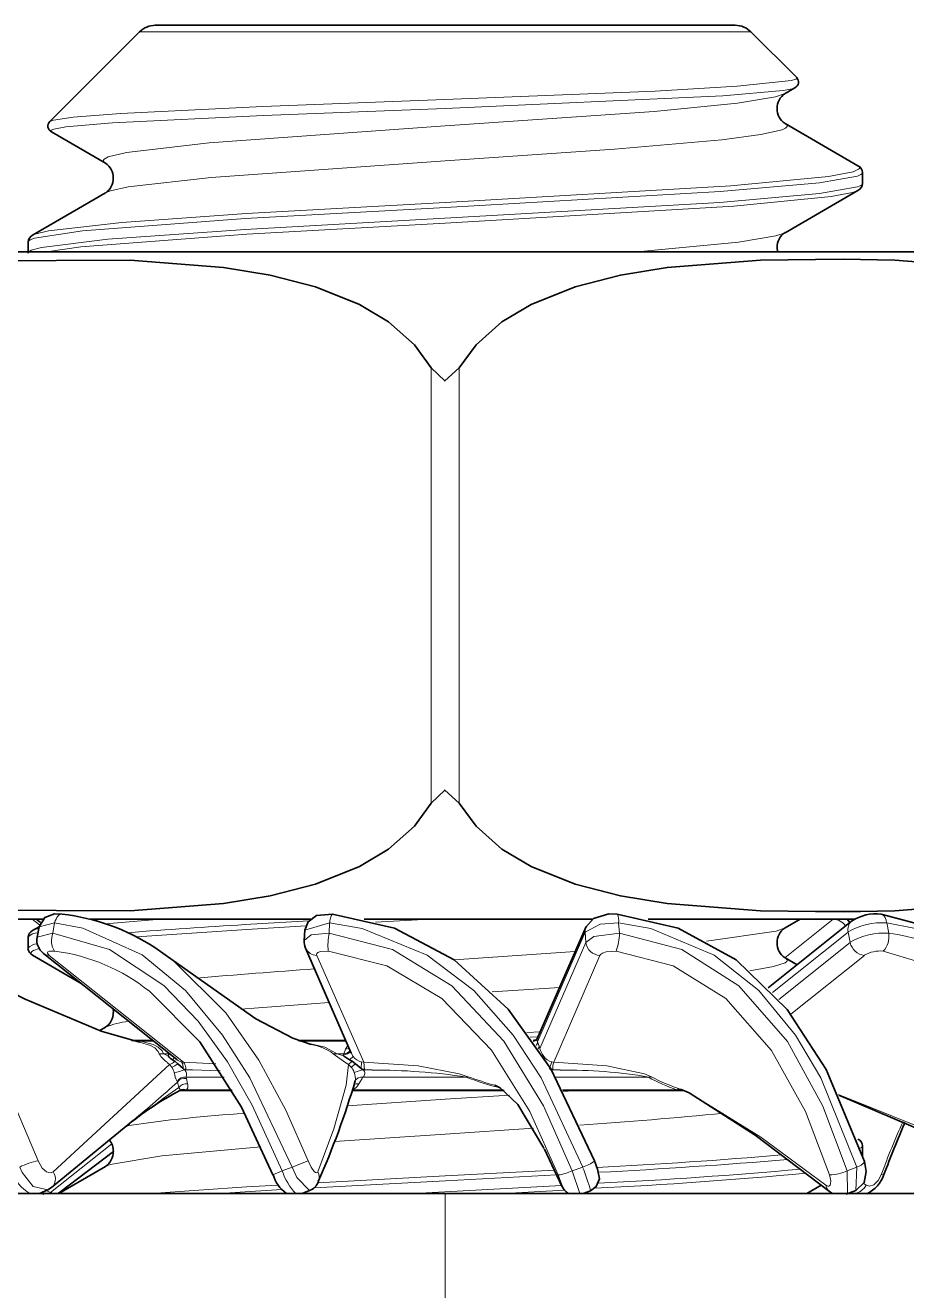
# Model space of a CAD drawing. Extents: x 218 to 1434, y 54 to 743.
# Drawn here: x 735.175 to 738.344, y 221.41 to 225.96 of the extents above; entities that cross this region are included whole.
import ezdxf

# ---------------------------------------------------------------- set-up
doc = ezdxf.new("R2010")
doc.units = 0

msp = doc.modelspace()

# ---------------------------------------------------------------- linework, layer by layer
at = {"color": 7, "lineweight": 35, "ltscale": 0.013568}
msp.add_line((735.642, 225.9595), (736.1848, 225.9595), dxfattribs=at)
at = {"color": 7, "lineweight": 35, "ltscale": 0.03856}
msp.add_line((736.1848, 225.9595), (737.7272, 225.9595), dxfattribs=at)
at = {"color": 7, "lineweight": 35, "ltscale": 0.011418}
msp.add_line((735.5854, 225.9361), (735.2625, 225.6131), dxfattribs=at)
at = {"color": 7, "lineweight": 13, "ltscale": 0.014305}
msp.add_line((735.5854, 225.9361), (736.1577, 225.9361), dxfattribs=at)
at = {"color": 7, "lineweight": 13, "ltscale": 0.040654}
msp.add_line((736.1577, 225.9361), (737.7838, 225.9361), dxfattribs=at)
at = {"color": 7, "lineweight": 35, "ltscale": 0.005814}
msp.add_line((737.7838, 225.9361), (737.9482, 225.7716), dxfattribs=at)
at = {"color": 7, "lineweight": 35, "ltscale": 0.001035}
msp.add_line((737.9421, 225.7347), (737.9064, 225.7139), dxfattribs=at)
at = {"color": 7, "lineweight": 13, "ltscale": 0.016385}
msp.add_line((736.6836, 225.6924), (736.0287, 225.6672), dxfattribs=at)
at = {"color": 7, "lineweight": 13, "ltscale": 0.016338}
msp.add_line((736.6846, 225.6609), (736.0316, 225.6357), dxfattribs=at)
at = {"color": 7, "lineweight": 35, "ltscale": 0.007572}
for p, q in [((738.1683, 225.4546), (737.9063, 225.6066)), ((738.1683, 225.3659), (737.9063, 225.2139)), ((735.2009, 225.2046), (735.4629, 225.3566))]:
    msp.add_line(p, q, dxfattribs=at)
at = {"color": 7, "lineweight": 35, "ltscale": 0.005623}
msp.add_line((735.2684, 225.5768), (735.4629, 225.4639), dxfattribs=at)
at = {"color": 7, "lineweight": 35, "ltscale": 0.00098381}
for p, q in [((738.1846, 225.4299), (738.1846, 225.3906)), ((735.1846, 225.1799), (735.1846, 225.1406)), ((735.1846, 222.6799), (735.1846, 222.6406)), ((738.1846, 221.9299), (738.1846, 221.8906))]:
    msp.add_line(p, q, dxfattribs=at)
at = {"color": 7, "lineweight": 13, "ltscale": 0.017906}
msp.add_line((735.9695, 225.2825), (736.6846, 225.3223), dxfattribs=at)
at = {"color": 7, "lineweight": 13, "ltscale": 0.01803}
msp.add_line((735.9655, 225.2652), (736.6855, 225.305), dxfattribs=at)
at = {"color": 7, "lineweight": 13, "ltscale": 0.017982}
msp.add_line((736.6837, 225.2655), (735.9655, 225.2258), dxfattribs=at)
at = {"color": 7, "lineweight": 13, "ltscale": 0.017867}
msp.add_line((736.6846, 225.2482), (735.9711, 225.2085), dxfattribs=at)
at = {"color": 7, "lineweight": 35, "ltscale": 0.097885}
msp.add_line((734.1092, 225.1452), (738.0246, 225.1452), dxfattribs=at)
at = {"color": 7, "lineweight": 35, "ltscale": 0.000378344}
msp.add_line((737.8796, 225.1452), (737.8779, 225.1603), dxfattribs=at)
at = {"color": 7, "lineweight": 35, "ltscale": 0.030885}
msp.add_line((738.0246, 225.1452), (739.26, 225.1452), dxfattribs=at)
at = {"color": 7, "lineweight": 13, "ltscale": 0.039132}
for p, q in [((736.6346, 224.7279), (736.6346, 223.1626)), ((736.7346, 224.7279), (736.7346, 223.1626))]:
    msp.add_line(p, q, dxfattribs=at)
at = {"color": 7, "lineweight": 13, "ltscale": 0.006114}
msp.add_line((738.0107, 222.7745), (738.2553, 222.7745), dxfattribs=at)
at = {"color": 7, "lineweight": 35, "ltscale": 0.016496}
msp.add_line((734.5786, 222.7452), (735.2385, 222.7452), dxfattribs=at)
at = {"color": 7, "lineweight": 13, "ltscale": 0.000830007}
msp.add_line((735.226, 222.7245), (735.2, 222.7452), dxfattribs=at)
at = {"color": 7, "lineweight": 35, "ltscale": 0.000235386}
msp.add_line((735.2235, 222.7381), (735.2158, 222.7435), dxfattribs=at)
at = {"color": 7, "lineweight": 35, "ltscale": 0.000199221}
msp.add_line((735.2297, 222.7331), (735.2235, 222.7381), dxfattribs=at)
at = {"color": 7, "lineweight": 13, "ltscale": 0.001444}
msp.add_line((735.2242, 222.7179), (735.2802, 222.7324), dxfattribs=at)
at = {"color": 7, "lineweight": 13, "ltscale": 0.000951974}
msp.add_line((735.2802, 222.7324), (735.2733, 222.695), dxfattribs=at)
at = {"color": 7, "lineweight": 35, "ltscale": 0.019809}
msp.add_line((735.4077, 222.7452), (736.2001, 222.7452), dxfattribs=at)
at = {"color": 7, "lineweight": 13, "ltscale": 0.000898385}
msp.add_line((735.4212, 222.7418), (735.457, 222.7452), dxfattribs=at)
at = {"color": 7, "lineweight": 13, "ltscale": 0.004998}
msp.add_line((735.4626, 222.7292), (735.6619, 222.7452), dxfattribs=at)
at = {"color": 7, "lineweight": 13, "ltscale": 0.005727}
msp.add_line((736.1942, 222.7391), (735.9655, 222.7258), dxfattribs=at)
at = {"color": 7, "lineweight": 13, "ltscale": 0.002318}
msp.add_line((736.1802, 222.706), (736.269, 222.7324), dxfattribs=at)
at = {"color": 7, "lineweight": 13, "ltscale": 0.000937861}
msp.add_line((736.269, 222.7324), (736.267, 222.695), dxfattribs=at)
at = {"color": 7, "lineweight": 35, "ltscale": 0.020505}
msp.add_line((736.3928, 222.7452), (737.213, 222.7452), dxfattribs=at)
at = {"color": 7, "lineweight": 13, "ltscale": 0.004849}
msp.add_line((736.6278, 222.7452), (736.4341, 222.7348), dxfattribs=at)
at = {"color": 7, "lineweight": 13, "ltscale": 0.000939611}
msp.add_line((737.308, 222.7324), (737.3111, 222.695), dxfattribs=at)
at = {"color": 7, "lineweight": 35, "ltscale": 0.015251}
msp.add_line((737.4146, 222.7452), (738.0246, 222.7452), dxfattribs=at)
at = {"color": 7, "lineweight": 35, "ltscale": 0.009609}
msp.add_line((737.8455, 222.4982), (738.1458, 222.7381), dxfattribs=at)
at = {"color": 7, "lineweight": 13, "ltscale": 0.005533}
msp.add_line((737.9062, 222.6069), (738.079, 222.7452), dxfattribs=at)
at = {"color": 7, "lineweight": 35, "ltscale": 0.001562}
msp.add_line((737.9603, 222.7452), (737.9063, 222.7139), dxfattribs=at)
at = {"color": 7, "lineweight": 13, "ltscale": 0.000348713}
msp.add_line((737.9546, 222.7419), (737.9681, 222.7452), dxfattribs=at)
at = {"color": 7, "lineweight": 35, "ltscale": 0.003294}
msp.add_line((738.0246, 222.7452), (738.1564, 222.7452), dxfattribs=at)
at = {"color": 7, "lineweight": 35, "ltscale": 0.000398593}
msp.add_line((738.1395, 222.733), (738.1301, 222.7459), dxfattribs=at)
at = {"color": 7, "lineweight": 13, "ltscale": 0.000956348}
msp.add_line((738.2719, 222.7324), (738.2796, 222.695), dxfattribs=at)
at = {"color": 7, "lineweight": 35, "ltscale": 0.000675489}
msp.add_line((735.2009, 222.7046), (735.2243, 222.7182), dxfattribs=at)
at = {"color": 7, "lineweight": 13, "ltscale": 0.000597212}
msp.add_line((735.2009, 222.7046), (735.2233, 222.7129), dxfattribs=at)
at = {"color": 7, "lineweight": 35, "ltscale": 0.000950123}
msp.add_line((735.2242, 222.7179), (735.2169, 222.6806), dxfattribs=at)
at = {"color": 7, "lineweight": 13, "ltscale": 0.001455}
msp.add_line((735.2733, 222.695), (735.2169, 222.6806), dxfattribs=at)
at = {"color": 7, "lineweight": 13, "ltscale": 0.00992}
msp.add_line((735.5752, 222.6814), (735.9711, 222.7085), dxfattribs=at)
at = {"color": 7, "lineweight": 13, "ltscale": 0.005324}
msp.add_line((736.1837, 222.7209), (735.9711, 222.7085), dxfattribs=at)
at = {"color": 7, "lineweight": 35, "ltscale": 0.000923371}
msp.add_line((736.1802, 222.7056), (736.1777, 222.6688), dxfattribs=at)
at = {"color": 7, "lineweight": 35, "ltscale": 0.011066}
msp.add_line((737.0145, 222.3129), (737.1912, 222.7187), dxfattribs=at)
at = {"color": 7, "lineweight": 13, "ltscale": 0.010741}
msp.add_line((737.0164, 222.3048), (737.1877, 222.6988), dxfattribs=at)
at = {"color": 7, "lineweight": 13, "ltscale": 0.000933751}
msp.add_line((737.1877, 222.6988), (737.1903, 222.6615), dxfattribs=at)
at = {"color": 7, "lineweight": 13, "ltscale": 0.008695}
msp.add_line((737.8617, 222.4817), (738.1334, 222.6988), dxfattribs=at)
at = {"color": 7, "lineweight": 13, "ltscale": 0.000949374}
msp.add_line((738.1334, 222.6988), (738.1407, 222.6615), dxfattribs=at)
at = {"color": 7, "lineweight": 35, "ltscale": 0.002024}
msp.add_line((735.7069, 222.5971), (735.6406, 222.6436), dxfattribs=at)
at = {"color": 7, "lineweight": 35, "ltscale": 0.010312}
msp.add_line((736.1823, 222.6416), (736.3469, 222.2634), dxfattribs=at)
at = {"color": 7, "lineweight": 13, "ltscale": 0.010384}
msp.add_line((737.1903, 222.6615), (737.0246, 222.2807), dxfattribs=at)
at = {"color": 7, "lineweight": 13, "ltscale": 0.008201}
msp.add_line((738.1407, 222.6615), (737.8845, 222.4568), dxfattribs=at)
at = {"color": 7, "lineweight": 35, "ltscale": 0.005052}
msp.add_line((735.2009, 222.6159), (735.3757, 222.5145), dxfattribs=at)
at = {"color": 7, "lineweight": 35, "ltscale": 0.01531}
msp.add_line((735.2406, 222.6225), (735.7192, 222.2404), dxfattribs=at)
at = {"color": 7, "lineweight": 13, "ltscale": 0.015423}
msp.add_line((735.2607, 222.6152), (735.7434, 222.231), dxfattribs=at)
at = {"color": 7, "lineweight": 13, "ltscale": 0.010489}
msp.add_line((736.2228, 222.6152), (736.3916, 222.231), dxfattribs=at)
at = {"color": 7, "lineweight": 13, "ltscale": 0.010911}
msp.add_line((737.1521, 222.6288), (736.7166, 222.5998), dxfattribs=at)
at = {"color": 7, "lineweight": 13, "ltscale": 0.010457}
msp.add_line((737.2407, 222.6152), (737.0752, 222.231), dxfattribs=at)
at = {"color": 7, "lineweight": 35, "ltscale": 0.001255}
msp.add_line((737.9497, 222.5814), (737.9063, 222.6066), dxfattribs=at)
at = {"color": 7, "lineweight": 13, "ltscale": 0.00846}
msp.add_line((738.1915, 222.6152), (737.9272, 222.4037), dxfattribs=at)
at = {"color": 7, "lineweight": 13, "ltscale": 0.006082}
msp.add_line((737.0961, 222.4999), (736.8533, 222.4837), dxfattribs=at)
at = {"color": 7, "lineweight": 35, "ltscale": 0.000319606}
msp.add_line((735.4913, 222.4103), (735.4901, 222.423), dxfattribs=at)
at = {"color": 7, "lineweight": 13, "ltscale": 0.007981}
msp.add_line((736.2676, 222.4452), (735.9493, 222.4217), dxfattribs=at)
at = {"color": 7, "lineweight": 35, "ltscale": 0.000592973}
msp.add_line((735.4424, 222.3447), (735.4629, 222.3566), dxfattribs=at)
at = {"color": 7, "lineweight": 13, "ltscale": 0.001229}
msp.add_line((736.9776, 222.338), (737.0267, 222.3407), dxfattribs=at)
at = {"color": 7, "lineweight": 13, "ltscale": 0.00072738}
msp.add_line((736.9898, 222.3212), (737.0189, 222.3228), dxfattribs=at)
at = {"color": 7, "lineweight": 35, "ltscale": 0.001897}
msp.add_line((735.6328, 222.3093), (735.5569, 222.3093), dxfattribs=at)
at = {"color": 7, "lineweight": 13, "ltscale": 0.000792259}
msp.add_line((735.5591, 222.3087), (735.5907, 222.3065), dxfattribs=at)
at = {"color": 7, "lineweight": 13, "ltscale": 0.00114}
msp.add_line((735.6363, 222.3065), (735.5907, 222.3065), dxfattribs=at)
at = {"color": 7, "lineweight": 35, "ltscale": 0.004279}
msp.add_line((736.3268, 222.3093), (736.1557, 222.3093), dxfattribs=at)
at = {"color": 7, "lineweight": 13, "ltscale": 0.004176}
msp.add_line((736.3281, 222.3065), (736.161, 222.3065), dxfattribs=at)
at = {"color": 7, "lineweight": 13, "ltscale": 0.000432369}
for p, q in [((736.3197, 222.2614), (736.3257, 222.2776)), ((737.0224, 222.2886), (737.0164, 222.3048))]:
    msp.add_line(p, q, dxfattribs=at)
at = {"color": 7, "lineweight": 13, "ltscale": 0.000407916}
msp.add_line((736.3257, 222.2776), (736.3344, 222.2915), dxfattribs=at)
at = {"color": 7, "lineweight": 13, "ltscale": 0.000346781}
msp.add_line((736.3257, 222.2776), (736.3392, 222.2809), dxfattribs=at)
at = {"color": 7, "lineweight": 35, "ltscale": 5.64575e-05}
msp.add_line((737.0035, 222.3093), (737.0012, 222.3093), dxfattribs=at)
at = {"color": 7, "lineweight": 13, "ltscale": 4.73407e-05}
msp.add_line((737.0035, 222.3093), (737.0016, 222.3092), dxfattribs=at)
at = {"color": 7, "lineweight": 35, "ltscale": 0.00029281}
msp.add_line((737.0035, 222.3093), (737.0146, 222.3129), dxfattribs=at)
at = {"color": 7, "lineweight": 13, "ltscale": 0.000268191}
msp.add_line((737.0193, 222.2784), (737.0224, 222.2886), dxfattribs=at)
at = {"color": 7, "lineweight": 13, "ltscale": 0.000206565}
msp.add_line((737.0224, 222.2886), (737.0246, 222.2807), dxfattribs=at)
at = {"color": 7, "lineweight": 13, "ltscale": 0.014235}
msp.add_line((735.6937, 222.2234), (735.275, 221.8374), dxfattribs=at)
at = {"color": 7, "lineweight": 13, "ltscale": 0.00037842}
msp.add_line((735.6715, 222.2614), (735.6564, 222.2614), dxfattribs=at)
at = {"color": 7, "lineweight": 13, "ltscale": 0.000526428}
msp.add_line((735.6926, 222.2614), (735.6715, 222.2614), dxfattribs=at)
at = {"color": 7, "lineweight": 13, "ltscale": 0.000458374}
msp.add_line((735.6715, 222.2614), (735.6881, 222.2537), dxfattribs=at)
at = {"color": 7, "lineweight": 13, "ltscale": 0.000227821}
msp.add_line((735.6866, 222.2291), (735.6937, 222.2234), dxfattribs=at)
at = {"color": 7, "lineweight": 13, "ltscale": 9.9306e-05}
msp.add_line((735.6881, 222.2537), (735.6895, 222.2575), dxfattribs=at)
at = {"color": 7, "lineweight": 13, "ltscale": 0.000126368}
msp.add_line((735.6926, 222.2614), (735.6895, 222.2575), dxfattribs=at)
at = {"color": 7, "lineweight": 13, "ltscale": 0.000305921}
msp.add_line((735.6937, 222.2234), (735.7013, 222.2138), dxfattribs=at)
at = {"color": 7, "lineweight": 13, "ltscale": 0.000252662}
msp.add_line((735.7048, 222.2392), (735.7101, 222.2478), dxfattribs=at)
at = {"color": 7, "lineweight": 35, "ltscale": 0.000200852}
msp.add_line((735.7054, 222.2388), (735.712, 222.2343), dxfattribs=at)
at = {"color": 7, "lineweight": 35, "ltscale": 0.000344601}
msp.add_line((735.7227, 222.2255), (735.712, 222.2343), dxfattribs=at)
at = {"color": 7, "lineweight": 35, "ltscale": 0.000635953}
msp.add_line((735.7419, 222.209), (735.7227, 222.2255), dxfattribs=at)
at = {"color": 7, "lineweight": 13, "ltscale": 0.000172325}
msp.add_line((735.7434, 222.231), (735.7366, 222.2319), dxfattribs=at)
at = {"color": 7, "lineweight": 13, "ltscale": 0.002902}
msp.add_line((735.7434, 222.231), (735.8593, 222.2249), dxfattribs=at)
at = {"color": 7, "lineweight": 13, "ltscale": 0.001404}
msp.add_line((736.2818, 222.2614), (736.3278, 222.2291), dxfattribs=at)
at = {"color": 7, "lineweight": 13, "ltscale": 0.000341799}
msp.add_line((736.2955, 222.2614), (736.2818, 222.2614), dxfattribs=at)
at = {"color": 7, "lineweight": 13, "ltscale": 0.000605774}
msp.add_line((736.3197, 222.2614), (736.2955, 222.2614), dxfattribs=at)
at = {"color": 7, "lineweight": 13, "ltscale": 0.000610156}
msp.add_line((736.2955, 222.2614), (736.3186, 222.2537), dxfattribs=at)
at = {"color": 7, "lineweight": 13, "ltscale": 0.000102887}
msp.add_line((736.3197, 222.2614), (736.3187, 222.2575), dxfattribs=at)
at = {"color": 7, "lineweight": 13, "ltscale": 9.34601e-05}
msp.add_line((736.3187, 222.2537), (736.3187, 222.2575), dxfattribs=at)
at = {"color": 7, "lineweight": 35, "ltscale": 0.000663846}
msp.add_line((736.341, 222.2392), (736.3187, 222.2536), dxfattribs=at)
at = {"color": 7, "lineweight": 13, "ltscale": 0.000258577}
msp.add_line((736.3278, 222.2291), (736.3364, 222.2234), dxfattribs=at)
at = {"color": 7, "lineweight": 13, "ltscale": 0.000428745}
msp.add_line((736.3496, 222.2343), (736.3364, 222.2234), dxfattribs=at)
at = {"color": 7, "lineweight": 13, "ltscale": 0.000345063}
msp.add_line((736.3364, 222.2234), (736.3463, 222.2138), dxfattribs=at)
at = {"color": 7, "lineweight": 13, "ltscale": 0.000450264}
msp.add_line((736.341, 222.2392), (736.3535, 222.2521), dxfattribs=at)
at = {"color": 7, "lineweight": 35, "ltscale": 0.0002292}
msp.add_line((736.3417, 222.2388), (736.3496, 222.2343), dxfattribs=at)
at = {"color": 7, "lineweight": 13, "ltscale": 0.000431468}
msp.add_line((736.3535, 222.2521), (736.3453, 222.2673), dxfattribs=at)
at = {"color": 7, "lineweight": 13, "ltscale": 0.000488739}
msp.add_line((736.3619, 222.2255), (736.3463, 222.2138), dxfattribs=at)
at = {"color": 7, "lineweight": 35, "ltscale": 0.000377425}
msp.add_line((736.3619, 222.2255), (736.3496, 222.2343), dxfattribs=at)
at = {"color": 7, "lineweight": 35, "ltscale": 0.000665341}
msp.add_line((736.3828, 222.209), (736.3619, 222.2255), dxfattribs=at)
at = {"color": 7, "lineweight": 13, "ltscale": 0.000574625}
msp.add_line((736.3828, 222.209), (736.384, 222.2319), dxfattribs=at)
at = {"color": 7, "lineweight": 13, "ltscale": 0.000190498}
for p, q in [((736.3916, 222.231), (736.384, 222.2319)), ((736.76, 222.1772), (736.7675, 222.1788))]:
    msp.add_line(p, q, dxfattribs=at)
at = {"color": 7, "lineweight": 13, "ltscale": 0.000683768}
msp.add_line((736.3939, 222.2038), (736.3916, 222.231), dxfattribs=at)
at = {"color": 7, "lineweight": 13, "ltscale": 0.000606064}
msp.add_line((737.0599, 222.209), (737.0677, 222.2319), dxfattribs=at)
at = {"color": 7, "lineweight": 13, "ltscale": 0.000187467}
msp.add_line((737.0752, 222.231), (737.0677, 222.2319), dxfattribs=at)
at = {"color": 7, "lineweight": 35, "ltscale": 0.000186835}
msp.add_line((735.7419, 222.209), (735.7477, 222.2042), dxfattribs=at)
at = {"color": 7, "lineweight": 35, "ltscale": 9.61304e-05}
msp.add_line((735.752, 222.2044), (735.7481, 222.2044), dxfattribs=at)
at = {"color": 7, "lineweight": 13, "ltscale": 0.000450176}
msp.add_line((735.752, 222.2038), (735.77, 222.2035), dxfattribs=at)
at = {"color": 7, "lineweight": 13, "ltscale": 0.003421}
msp.add_line((735.89, 222.1772), (735.7532, 222.1772), dxfattribs=at)
at = {"color": 7, "lineweight": 13, "ltscale": 0.000117651}
msp.add_line((735.7532, 222.1772), (735.754, 222.1726), dxfattribs=at)
at = {"color": 7, "lineweight": 13, "ltscale": 0.000161765}
msp.add_line((735.77, 222.2035), (735.7764, 222.2034), dxfattribs=at)
at = {"color": 7, "lineweight": 13, "ltscale": 0.002485}
msp.add_line((735.7765, 222.2034), (735.8759, 222.2001), dxfattribs=at)
at = {"color": 7, "lineweight": 13, "ltscale": 0.000841533}
msp.add_line((736.3896, 222.2044), (736.3576, 222.1939), dxfattribs=at)
at = {"color": 7, "lineweight": 35, "ltscale": 0.000198907}
msp.add_line((736.3828, 222.209), (736.3892, 222.2042), dxfattribs=at)
at = {"color": 7, "lineweight": 13, "ltscale": 0.00013798}
msp.add_line((736.3885, 222.1772), (736.3856, 222.1726), dxfattribs=at)
at = {"color": 7, "lineweight": 13, "ltscale": 0.009286}
msp.add_line((736.76, 222.1772), (736.3885, 222.1772), dxfattribs=at)
at = {"color": 7, "lineweight": 35, "ltscale": 0.000108337}
msp.add_line((736.3939, 222.2044), (736.3896, 222.2044), dxfattribs=at)
at = {"color": 7, "lineweight": 13, "ltscale": 0.000505103}
msp.add_line((736.3939, 222.2038), (736.4141, 222.2035), dxfattribs=at)
at = {"color": 7, "lineweight": 13, "ltscale": 0.000181599}
msp.add_line((736.4141, 222.2035), (736.4214, 222.2034), dxfattribs=at)
at = {"color": 7, "lineweight": 35, "ltscale": 0.000196457}
msp.add_line((737.0599, 222.209), (737.0662, 222.2042), dxfattribs=at)
at = {"color": 7, "lineweight": 35, "ltscale": 0.000106812}
msp.add_line((737.0709, 222.2044), (737.0667, 222.2044), dxfattribs=at)
at = {"color": 7, "lineweight": 13, "ltscale": 0.000231009}
msp.add_line((737.0667, 222.2044), (737.0707, 222.1961), dxfattribs=at)
at = {"color": 7, "lineweight": 13, "ltscale": 0.000500525}
msp.add_line((737.0709, 222.2038), (737.0909, 222.2035), dxfattribs=at)
at = {"color": 7, "lineweight": 13, "ltscale": 0.008351}
msp.add_line((737.416, 222.1772), (737.0819, 222.1772), dxfattribs=at)
at = {"color": 7, "lineweight": 13, "ltscale": 0.000178548}
msp.add_line((737.0909, 222.2035), (737.0981, 222.2034), dxfattribs=at)
at = {"color": 7, "lineweight": 13, "ltscale": 0.000247467}
msp.add_line((737.416, 222.1772), (737.4257, 222.1788), dxfattribs=at)
at = {"color": 7, "lineweight": 13, "ltscale": 6.43091e-05}
msp.add_line((735.7207, 222.1618), (735.7224, 222.1598), dxfattribs=at)
at = {"color": 7, "lineweight": 13, "ltscale": 0.000516045}
msp.add_line((735.7224, 222.1598), (735.7269, 222.1397), dxfattribs=at)
at = {"color": 7, "lineweight": 13, "ltscale": 0.00020172}
msp.add_line((735.7269, 222.1397), (735.7321, 222.1335), dxfattribs=at)
at = {"color": 7, "lineweight": 13, "ltscale": 8.27816e-05}
msp.add_line((735.7316, 222.1302), (735.7321, 222.1335), dxfattribs=at)
at = {"color": 7, "lineweight": 13, "ltscale": 0.00049445}
msp.add_line((735.754, 222.1726), (735.758, 222.1532), dxfattribs=at)
at = {"color": 7, "lineweight": 13, "ltscale": 0.000217315}
msp.add_line((735.754, 222.1321), (735.7589, 222.1394), dxfattribs=at)
at = {"color": 7, "lineweight": 13, "ltscale": 0.004079}
msp.add_line((735.9172, 222.1321), (735.754, 222.1321), dxfattribs=at)
at = {"color": 7, "lineweight": 13, "ltscale": 0.000342978}
msp.add_line((736.3514, 222.1321), (736.3631, 222.1394), dxfattribs=at)
at = {"color": 7, "lineweight": 13, "ltscale": 0.013544}
msp.add_line((736.8932, 222.1321), (736.3514, 222.1321), dxfattribs=at)
at = {"color": 7, "lineweight": 13, "ltscale": 0.000566626}
msp.add_line((736.3856, 222.1726), (736.3738, 222.1532), dxfattribs=at)
at = {"color": 7, "lineweight": 13, "ltscale": 0.01028}
msp.add_line((737.5173, 222.1321), (737.1061, 222.1321), dxfattribs=at)
at = {"color": 7, "lineweight": 13, "ltscale": 0.00035131}
msp.add_line((737.5173, 222.1321), (737.5312, 222.1302), dxfattribs=at)
at = {"color": 7, "lineweight": 35, "ltscale": 0.000834645}
msp.add_line((737.5613, 222.1208), (737.5307, 222.1341), dxfattribs=at)
at = {"color": 7, "lineweight": 13, "ltscale": 4.74267e-05}
msp.add_line((735.7301, 222.129), (735.7316, 222.1302), dxfattribs=at)
at = {"color": 7, "lineweight": 35, "ltscale": 0.001056}
msp.add_line((735.7729, 222.1293), (735.7307, 222.1293), dxfattribs=at)
at = {"color": 7, "lineweight": 35, "ltscale": 0.003647}
msp.add_line((735.9188, 222.1293), (735.7729, 222.1293), dxfattribs=at)
at = {"color": 7, "lineweight": 13, "ltscale": 0.008794}
msp.add_line((736.6846, 222.0977), (736.3336, 222.0747), dxfattribs=at)
at = {"color": 7, "lineweight": 35, "ltscale": 0.000431824}
msp.add_line((736.368, 222.1293), (736.3507, 222.1293), dxfattribs=at)
at = {"color": 7, "lineweight": 35, "ltscale": 0.013219}
msp.add_line((736.8967, 222.1293), (736.368, 222.1293), dxfattribs=at)
at = {"color": 7, "lineweight": 13, "ltscale": 0.005775}
msp.add_line((736.9152, 222.1128), (736.6846, 222.0977), dxfattribs=at)
at = {"color": 7, "lineweight": 35, "ltscale": 0.010884}
msp.add_line((737.543, 222.1293), (737.1076, 222.1293), dxfattribs=at)
at = {"color": 7, "lineweight": 13, "ltscale": 0.001256}
msp.add_line((737.1596, 222.1293), (737.1095, 222.1258), dxfattribs=at)
at = {"color": 7, "lineweight": 13, "ltscale": 0.000285926}
msp.add_line((737.5312, 222.1302), (737.5427, 222.1295), dxfattribs=at)
at = {"color": 7, "lineweight": 35, "ltscale": 0.009516}
msp.add_line((735.5634, 222.0227), (735.2694, 221.7809), dxfattribs=at)
at = {"color": 7, "lineweight": 13, "ltscale": 0.009966}
msp.add_line((736.6846, 221.9728), (736.2869, 221.9465), dxfattribs=at)
at = {"color": 7, "lineweight": 13, "ltscale": 0.007952}
msp.add_line((737.002, 221.9935), (736.6846, 221.9728), dxfattribs=at)
at = {"color": 7, "lineweight": 13, "ltscale": 0.007028}
msp.add_line((735.2652, 221.7627), (735.4857, 221.9371), dxfattribs=at)
at = {"color": 7, "lineweight": 35, "ltscale": 0.005928}
msp.add_line((735.4913, 221.9105), (735.3029, 221.7665), dxfattribs=at)
at = {"color": 7, "lineweight": 13, "ltscale": 0.003695}
msp.add_line((737.103, 221.7885), (737.0397, 221.9221), dxfattribs=at)
at = {"color": 7, "lineweight": 35, "ltscale": 0.003699}
msp.add_line((737.1044, 221.7851), (737.0413, 221.9189), dxfattribs=at)
at = {"color": 7, "lineweight": 13, "ltscale": 0.001548}
msp.add_line((736.1337, 221.8542), (736.1914, 221.8766), dxfattribs=at)
at = {"color": 7, "lineweight": 35, "ltscale": 0.004836}
msp.add_line((735.2956, 221.7595), (735.4629, 221.8566), dxfattribs=at)
at = {"color": 7, "lineweight": 13, "ltscale": 0.000901114}
msp.add_line((736.0648, 221.8259), (736.0979, 221.8402), dxfattribs=at)
at = {"color": 7, "lineweight": 13, "ltscale": 0.000959877}
msp.add_line((736.0979, 221.8402), (736.1337, 221.8542), dxfattribs=at)
at = {"color": 7, "lineweight": 13, "ltscale": 0.011455}
msp.add_line((736.2271, 221.7975), (736.6846, 221.8223), dxfattribs=at)
at = {"color": 7, "lineweight": 13, "ltscale": 0.009829}
msp.add_line((736.6846, 221.8223), (737.0772, 221.8435), dxfattribs=at)
at = {"color": 7, "lineweight": 13, "ltscale": 0.010006}
msp.add_line((736.6855, 221.805), (737.0852, 221.8264), dxfattribs=at)
at = {"color": 7, "lineweight": 13, "ltscale": 0.000999797}
msp.add_line((737.1415, 221.8402), (737.179, 221.8542), dxfattribs=at)
at = {"color": 7, "lineweight": 13, "ltscale": 0.002128}
msp.add_line((737.1415, 221.8402), (737.1686, 221.7595), dxfattribs=at)
at = {"color": 7, "lineweight": 13, "ltscale": 0.000932929}
msp.add_line((738.13, 221.8402), (738.1646, 221.8542), dxfattribs=at)
at = {"color": 7, "lineweight": 13, "ltscale": 0.002014}
msp.add_line((738.13, 221.8402), (738.1312, 221.7597), dxfattribs=at)
at = {"color": 7, "lineweight": 13, "ltscale": 0.002107}
msp.add_line((738.1609, 221.77), (738.1646, 221.8542), dxfattribs=at)
at = {"color": 7, "lineweight": 13, "ltscale": 0.000247663}
msp.add_line((738.2521, 221.8264), (738.262, 221.827), dxfattribs=at)
at = {"color": 7, "lineweight": 35, "ltscale": 0.000822261}
msp.add_line((735.2254, 221.7585), (735.2553, 221.7721), dxfattribs=at)
at = {"color": 7, "lineweight": 13, "ltscale": 0.000436219}
msp.add_line((735.2652, 221.7627), (735.249, 221.7693), dxfattribs=at)
at = {"color": 7, "lineweight": 35, "ltscale": 0.00041435}
msp.add_line((735.2694, 221.7809), (735.2553, 221.7721), dxfattribs=at)
at = {"color": 7, "lineweight": 13, "ltscale": 0.008567}
msp.add_line((735.6276, 221.7595), (735.9695, 221.7825), dxfattribs=at)
at = {"color": 7, "lineweight": 13, "ltscale": 0.003292}
msp.add_line((735.9655, 221.7652), (736.0969, 221.7729), dxfattribs=at)
at = {"color": 7, "lineweight": 13, "ltscale": 0.002863}
msp.add_line((735.9695, 221.7825), (736.0838, 221.7893), dxfattribs=at)
at = {"color": 7, "lineweight": 35, "ltscale": 0.000705761}
msp.add_line((736.1707, 221.7595), (736.197, 221.7696), dxfattribs=at)
at = {"color": 7, "lineweight": 13, "ltscale": 0.011834}
msp.add_line((736.2129, 221.7795), (736.6855, 221.805), dxfattribs=at)
at = {"color": 7, "lineweight": 13, "ltscale": 0.010498}
msp.add_line((736.6837, 221.7655), (737.103, 221.7881), dxfattribs=at)
at = {"color": 7, "lineweight": 13, "ltscale": 0.005449}
msp.add_line((736.8954, 221.7595), (737.113, 221.7714), dxfattribs=at)
at = {"color": 7, "lineweight": 35, "ltscale": 0.000696669}
msp.add_line((737.1803, 221.7595), (737.2065, 221.7691), dxfattribs=at)
at = {"color": 7, "lineweight": 35, "ltscale": 0.001494}
msp.add_line((738.0366, 221.7895), (737.9849, 221.7595), dxfattribs=at)
at = {"color": 7, "lineweight": 35, "ltscale": 0.000931801}
msp.add_line((738.1263, 221.7563), (738.1609, 221.77), dxfattribs=at)
at = {"color": 7, "lineweight": 13, "ltscale": 0.000271707}
msp.add_line((738.198, 221.7885), (738.1894, 221.7951), dxfattribs=at)
at = {"color": 7, "lineweight": 35}
msp.add_line((452.3154, 221.7595), (736.6846, 221.7595), dxfattribs=at)
at = {"color": 7, "lineweight": 35, "ltscale": 0.000306869}
msp.add_line((735.2429, 221.7563), (735.2315, 221.7608), dxfattribs=at)
at = {"color": 7, "lineweight": 13, "ltscale": 0.000151516}
msp.add_line((735.2602, 221.7593), (735.2652, 221.7627), dxfattribs=at)
at = {"color": 7, "lineweight": 35, "ltscale": 0.000324643}
for p, q in [((735.3029, 221.7665), (735.292, 221.7595)), ((738.0663, 221.7665), (738.0772, 221.7595))]:
    msp.add_line(p, q, dxfattribs=at)
at = {"color": 7, "lineweight": 13, "ltscale": 0.002282}
msp.add_line((735.8743, 221.7595), (735.9655, 221.7652), dxfattribs=at)
at = {"color": 7, "lineweight": 13, "ltscale": 0.002831}
msp.add_line((736.6837, 221.7655), (736.5706, 221.7595), dxfattribs=at)
at = {"color": 7, "lineweight": 13, "ltscale": 0.075}
msp.add_line((736.6846, 218.7595), (736.6846, 221.7595), dxfattribs=at)
at = {"color": 7, "lineweight": 35, "ltscale": 0.125}
msp.add_line((736.6846, 221.7595), (741.6846, 221.7595), dxfattribs=at)
at = {"color": 7, "lineweight": 13}
for points in [[(737.9482, 225.7716), (737.9491, 225.7704), (737.9492, 225.7692), (737.9486, 225.7681), (737.9453, 225.7657), (737.9301, 225.7609), (737.7342, 225.7401), (737.4398, 225.7233), (736.6836, 225.6924)], [(737.9421, 225.7347), (737.9336, 225.7313), (737.8999, 225.7247), (737.6832, 225.7054), (736.6846, 225.6609)], [(737.9064, 225.7139), (737.8724, 225.702), (737.736, 225.6794), (737.4362, 225.6501), (736.6846, 225.5977)], [(736.0287, 225.6672), (735.5185, 225.6423), (735.3466, 225.6289), (735.2756, 225.6185), (735.2651, 225.6149), (735.2625, 225.6131)], [(736.0316, 225.6357), (735.4881, 225.6087), (735.3206, 225.594), (735.2775, 225.5864), (735.2677, 225.5826), (735.2662, 225.5813), (735.2657, 225.5797), (735.2661, 225.5787), (735.2684, 225.5768)], [(736.6846, 225.5977), (735.8358, 225.5371), (735.5388, 225.5023), (735.4732, 225.4864), (735.4581, 225.4782), (735.4554, 225.4741), (735.4559, 225.47), (735.4597, 225.4659), (735.4629, 225.4639)], [(737.9063, 225.6066), (737.9117, 225.6026), (737.9132, 225.6006), (737.9139, 225.5976), (737.9137, 225.5961), (737.9118, 225.593), (737.9081, 225.59), (737.8956, 225.584), (737.8199, 225.5664), (737.6795, 225.5478), (737.293, 225.514), (736.6846, 225.4728)], [(736.6846, 225.4728), (735.843, 225.4128), (735.5449, 225.3784), (735.4807, 225.364), (735.4629, 225.3566)], [(736.6846, 225.3223), (737.7114, 225.3828), (738.0623, 225.4162), (738.1509, 225.4331), (738.1709, 225.4417), (738.1737, 225.4445), (738.1744, 225.446), (738.1745, 225.4482), (738.1735, 225.4503), (738.1683, 225.4546)], [(736.6855, 225.305), (737.6727, 225.3622), (738.0305, 225.3936), (738.1666, 225.4176), (738.1791, 225.4231), (738.1826, 225.4258), (738.1844, 225.4286), (738.1846, 225.4299)], [(736.6837, 225.2655), (737.672, 225.3228), (738.0303, 225.3542), (738.1666, 225.3783), (738.179, 225.3837), (738.1826, 225.3865), (738.1844, 225.3892), (738.1846, 225.3906)], [(736.6846, 225.2482), (737.7228, 225.3096), (738.0718, 225.3435), (738.1486, 225.3584), (738.1683, 225.3659)], [(735.2009, 225.2046), (735.2136, 225.21), (735.2581, 225.2206), (735.5219, 225.251), (735.9695, 225.2825)], [(735.1846, 225.1799), (735.1849, 225.1815), (735.1872, 225.1846), (735.1918, 225.1877), (735.2076, 225.1939), (735.38, 225.221), (735.9655, 225.2652)], [(735.1872, 225.1452), (735.1962, 225.1505), (735.2328, 225.1608), (735.4717, 225.1906), (735.9655, 225.2258)], [(735.2512, 225.1452), (735.3743, 225.1627), (735.9711, 225.2085)], [(737.9063, 225.2139), (737.873, 225.2021), (737.7391, 225.1798), (737.3753, 225.1452)], [(736.1337, 221.8542), (735.9822, 222.1747), (735.8843, 222.3288), (735.7504, 222.489), (735.5945, 222.6171), (735.3817, 222.7128), (735.2802, 222.7324)], [(737.179, 221.8542), (737.0292, 222.1749), (736.929, 222.3284), (736.7874, 222.489), (736.6202, 222.6162), (736.3856, 222.7122), (736.269, 222.7324)], [(737.1877, 222.6988), (737.2411, 222.7276), (737.308, 222.7324)], [(738.1646, 221.8542), (738.0347, 222.1748), (737.9437, 222.3287), (737.8116, 222.4894), (737.6521, 222.6164), (737.4233, 222.7122), (737.308, 222.7324)], [(738.9718, 221.8542), (738.8774, 222.1745), (738.8062, 222.3297), (738.6998, 222.49), (738.5657, 222.6177), (738.3698, 222.7128), (738.2719, 222.7324)], [(735.2207, 221.8766), (735.0785, 222.2108), (734.9887, 222.3725), (734.8956, 222.5056), (734.7904, 222.6186), (734.656, 222.7129)], [(735.2733, 222.695), (735.4769, 222.6366), (735.6729, 222.5073), (735.796, 222.3791), (735.9019, 222.2325), (735.9908, 222.077), (736.0979, 221.8402)], [(736.267, 222.695), (736.2027, 222.6892), (736.1777, 222.6688)], [(736.267, 222.695), (736.4948, 222.6363), (736.7084, 222.5062), (736.8958, 222.3064), (737.0384, 222.0741), (737.1415, 221.8402)], [(737.3111, 222.695), (737.2185, 222.6827), (737.1903, 222.6615)], [(737.3111, 222.695), (737.5353, 222.6361), (737.7406, 222.5056), (737.9148, 222.3055), (738.0421, 222.0734), (738.13, 221.8402)], [(737.9063, 222.7139), (737.8749, 222.7027), (737.6236, 222.6669)], [(735.2009, 222.6159), (735.1964, 222.6194), (735.1952, 222.6211), (735.1947, 222.6237), (735.1953, 222.6255), (735.1985, 222.629), (735.2046, 222.6324), (735.2251, 222.6394)], [(735.2807, 222.6305), (735.2618, 222.6302), (735.2563, 222.6277), (735.2546, 222.6249), (735.2548, 222.6227), (735.2577, 222.6179), (735.2607, 222.6152)], [(736.1914, 221.8766), (736.1114, 222.0586), (736.0144, 222.2381), (735.8961, 222.4085), (735.7069, 222.5971)], [(736.2644, 222.6305), (736.2366, 222.6295), (736.2271, 222.6257), (736.2229, 222.6214), (736.2222, 222.619), (736.2228, 222.6152)], [(736.2644, 222.6305), (736.4743, 222.5777), (736.6724, 222.4601), (736.8511, 222.2742), (736.9891, 222.0543), (737.0911, 221.8264)], [(737.2988, 222.6305), (737.2634, 222.6285), (737.2495, 222.6234), (737.2426, 222.6181), (737.2407, 222.6152)], [(737.2988, 222.6305), (737.5046, 222.5775), (737.6932, 222.4596), (737.8578, 222.2732), (737.9798, 222.0536), (738.0663, 221.8264)], [(737.9063, 222.6066), (737.9122, 222.602), (737.9136, 222.5996), (737.9137, 222.5961), (737.9124, 222.5937), (737.9066, 222.589), (737.8647, 222.5752), (737.7793, 222.5602)], [(738.259, 222.6305), (738.4355, 222.5775), (738.5917, 222.4595), (738.7037, 222.3064), (738.7875, 222.128), (738.8749, 221.8264)], [(735.6564, 222.2614), (735.653, 222.2702), (735.6409, 222.2826), (735.6249, 222.291), (735.5857, 222.3026)], [(735.6715, 222.2614), (735.6668, 222.2718), (735.6521, 222.2857), (735.6341, 222.2946), (735.5907, 222.3065)], [(736.2955, 222.2614), (736.252, 222.2857), (736.161, 222.3065)], [(736.3364, 222.2234), (736.3285, 222.1482), (736.2839, 221.9911), (736.2269, 221.8374)], [(736.3916, 222.231), (736.5875, 222.218), (736.7353, 222.1891), (736.7675, 222.1788)], [(737.0752, 222.231), (737.2661, 222.218), (737.4011, 222.1889), (737.4257, 222.1788)], [(738.0535, 221.7885), (737.8198, 221.9612), (737.5613, 222.1208)], [(738.8389, 221.7885), (738.4924, 221.9564), (738.0989, 222.1147)], [(736.0217, 221.9274), (735.6657, 221.895), (735.4796, 221.8636), (735.4629, 221.8566)], [(735.275, 221.8374), (735.2678, 221.8339), (735.2595, 221.834), (735.2513, 221.8371), (735.2356, 221.8505), (735.2207, 221.8766)], [(736.2269, 221.8374), (736.2249, 221.8344), (736.2219, 221.8335), (736.2184, 221.8347), (736.2134, 221.8387), (736.2026, 221.8536), (736.1914, 221.8766)], [(735.2553, 221.7721), (735.2032, 221.784), (735.163, 221.8349), (735.1548, 221.8542)], [(736.197, 221.7696), (736.1509, 221.8165), (736.1337, 221.8542)], [(737.0911, 221.8264), (737.1038, 221.7903), (737.1049, 221.7863), (737.1051, 221.7853), (737.103, 221.7885)], [(738.0663, 221.8264), (738.0707, 221.804), (738.0704, 221.7951), (738.0682, 221.7887), (738.0665, 221.7866), (738.0633, 221.785), (738.0603, 221.7851), (738.0535, 221.7885)], [(738.2521, 221.8264), (738.2407, 221.8054), (738.2253, 221.7905), (738.2095, 221.7849), (738.198, 221.7885)]]:
    msp.add_lwpolyline(points, dxfattribs=at)
at = {"color": 7, "lineweight": 35}
for points in [[(736.6346, 224.7279), (736.5737, 224.8109), (736.4807, 224.8928), (736.376, 224.9557), (736.2179, 225.0193), (736.0547, 225.0613), (735.887, 225.0887), (735.5514, 225.1148), (735.0195, 225.1127), (734.6644, 225.0792), (734.4875, 225.0438), (734.2493, 224.9587), (734.1387, 224.8929), (734.0534, 224.8194), (733.9846, 224.7279)], [(736.7346, 224.7279), (736.7955, 224.8109), (736.8885, 224.8928), (736.9932, 224.9557), (737.1513, 225.0193), (737.3145, 225.0613), (737.4822, 225.0887), (737.8179, 225.1148), (738.1158, 225.119)], [(739.3846, 224.7279), (739.3237, 224.8109), (739.2307, 224.8928), (739.126, 224.9557), (738.9679, 225.0193), (738.8047, 225.0613), (738.637, 225.0887), (738.3014, 225.1148), (738.1158, 225.119)], [(736.7346, 224.7279), (736.6829, 224.6806), (736.6346, 224.7279)], [(736.7346, 223.1626), (736.6829, 223.2098), (736.6346, 223.1626)], [(736.6346, 223.1626), (736.5737, 223.0795), (736.4807, 222.9977), (736.376, 222.9348), (736.2179, 222.8712), (736.0547, 222.8291), (735.887, 222.8018), (735.5514, 222.7757), (735.0195, 222.7778), (734.6644, 222.8113), (734.4875, 222.8466), (734.2493, 222.9318), (734.1387, 222.9975), (734.0534, 223.0711), (733.9846, 223.1626)], [(736.7346, 223.1626), (736.7955, 223.0795), (736.8885, 222.9977), (736.9932, 222.9348), (737.1513, 222.8712), (737.3145, 222.8291), (737.4822, 222.8018), (737.8179, 222.7757), (738.1158, 222.7714)], [(739.3846, 223.1626), (739.3237, 223.0795), (739.2307, 222.9977), (739.126, 222.9348), (738.9679, 222.8712), (738.8047, 222.8291), (738.637, 222.8018), (738.3014, 222.7757), (738.1158, 222.7714)], [(735.2242, 222.7179), (735.2447, 222.7509), (735.2794, 222.7642), (735.3068, 222.7638)], [(736.1802, 222.706), (736.1918, 222.7363), (736.2219, 222.7581), (736.2795, 222.7639)], [(737.2217, 221.8764), (737.0641, 222.207), (736.9111, 222.4215), (736.7169, 222.5996), (736.5021, 222.7129), (736.2795, 222.7639)], [(737.1904, 222.717), (737.2177, 222.7483), (737.2728, 222.7644), (737.3024, 222.7639)], [(738.1916, 221.8738), (738.0544, 222.2049), (737.9144, 222.4201), (737.7306, 222.599), (737.5222, 222.7128), (737.3024, 222.7639)], [(738.9857, 221.8692), (738.8859, 222.2002), (738.7759, 222.4158), (738.6244, 222.5962), (738.4456, 222.7118), (738.2521, 222.7638)], [(734.656, 222.7129), (735.1738, 222.4572), (735.4476, 222.3429), (735.5857, 222.3026)], [(735.7069, 222.5971), (736.0033, 222.3874), (736.1364, 222.3172), (736.2031, 222.2951)], [(735.6215, 222.4862), (735.8018, 222.3038), (735.9521, 222.0695), (736.0648, 221.8259)], [(737.0397, 221.9221), (736.9455, 222.0785), (736.8824, 222.1393), (736.8635, 222.1481)], [(737.5613, 222.1208), (737.799, 221.9687), (738.0663, 221.7665)], [(738.0999, 222.1126), (738.4315, 221.9706), (738.8511, 221.7615)], [(737.2065, 221.7691), (737.2278, 221.7841), (737.2393, 221.8115), (737.2325, 221.8467), (737.2217, 221.8764)], [(738.1609, 221.77), (738.1914, 221.7982), (738.1986, 221.8381), (738.1917, 221.8736)]]:
    msp.add_lwpolyline(points, dxfattribs=at)
for centre, radius, start, end in [((735.642, 225.8795), 0.08, 90.0045, 134.9955), ((737.7272, 225.8795), 0.08, 45.0045, 89.9955), ((737.9318, 225.7555), 0.0231, 296.4786, 44.558), ((737.9412, 225.6613), 0.0632, 123.5038, 180.9187), ((737.9412, 225.6592), 0.0632, 179.0819, 236.4745), ((735.2786, 225.5972), 0.0227, 135.2793, 243.339), ((735.428, 225.4113), 0.0632, 359.0833, 56.4742), ((738.1557, 225.4283), 0.0291, 3.2924, 64.5405), ((735.428, 225.4092), 0.0632, 303.5255, 0.9181), ((738.1557, 225.3922), 0.0291, 295.4737, 356.7101), ((735.2132, 225.1785), 0.0287, 115.1025, 177.1258), ((737.9412, 225.1613), 0.0632, 123.5258, 180.9167), ((735.2146, 221.985), 0.7844, 57.1064, 83.2466), ((738.2329, 222.6068), 0.158, 83.0053, 123.5852), ((735.2132, 222.6785), 0.0287, 115.1025, 177.1258), ((735.2753, 222.6707), 0.0593, 170.3303, 234.2332), ((737.9412, 222.6613), 0.0632, 123.5258, 180.9167), ((735.2135, 222.6422), 0.0291, 183.2899, 244.5263), ((736.2385, 222.6654), 0.061, 177.2269, 202.9571), ((737.9412, 222.6592), 0.0632, 179.0819, 236.4745), ((735.428, 222.4092), 0.0632, 303.5255, 0.9181), ((735.7313, 222.2873), 0.0549, 217.9932, 241.1872), ((733.3771, 223.0547), 3.1141, 336.2801, 343.388), ((736.2886, 221.0893), 1.1807, 118.2414, 129.4625), ((741.4049, 220.6656), 3.3506, 156.2587, 159.7163), ((735.4256, 221.9105), 0.0657, 359.8298, 38.2676), ((738.156, 221.9285), 0.0287, 2.8741, 64.8975), ((735.428, 221.9092), 0.0632, 303.5255, 0.9181), ((736.1883, 221.8638), 0.1285, 197.0709, 234.3208), ((738.1497, 221.8645), 0.1181, 295.7178, 341.5632), ((736.1753, 221.8231), 0.0578, 292.0975, 338.1445), ((737.1547, 221.8058), 0.0543, 202.2972, 238.5587)]:
    msp.add_arc(centre, radius, start, end, dxfattribs=at)
at = {"color": 7, "lineweight": 13}
for centre, radius, start, end in [((735.2023, 222.7101), 0.0351, 52.7869, 93.6582), ((737.1674, 202.0738), 20.6869, 93.3307, 94.50127), ((736.3264, 222.7334), 0.0566, 146.9466, 180.9649), ((737.2639, 222.7431), 0.0446, 346.38, 28.2837), ((738.0781, 222.6911), 0.0543, 32.8385, 89.055), ((738.1713, 222.7089), 0.039, 131.1853, 194.8743), ((738.255, 222.4917), 0.2411, 86.0004, 120.4132), ((738.2392, 222.7354), 0.032, 354.8025, 65.4569), ((735.2203, 222.6478), 0.0488, 90.1476, 138.0405), ((735.3423, 222.6684), 0.0733, 158.9348, 211.5983), ((736.4809, 222.6518), 0.2179, 168.5845, 185.6157), ((737.2302, 222.7019), 0.0426, 159.1648, 184.1164), ((737.1329, 222.6937), 0.1779, 339.1551, 0.4238), ((738.262, 222.4545), 0.2409, 85.8165, 120.3715), ((738.2032, 222.6825), 0.077, 317.074, 9.2971), ((735.2182, 222.6117), 0.045, 90.4973, 139.2785), ((736.2234, 222.6606), 0.0454, 204.8311, 269.3358), ((737.2419, 222.6674), 0.0522, 186.5199, 268.6686), ((738.1981, 222.6729), 0.0584, 191.1794, 263.3952), ((735.2618, 222.6496), 0.0344, 231.9466, 268.1802), ((735.1902, 221.9448), 0.6919, 51.4559, 82.4769), ((738.2471, 222.5237), 0.1074, 83.5963, 121.2882), ((737.4507, 204.1755), 18.4324, 93.84411, 95.16423), ((735.5811, 222.0669), 0.3132, 96.4256, 112.1904), ((736.9982, 222.3289), 0.023, 275.9598, 327.1497), ((735.5809, 222.3235), 0.0196, 257.6431, 299.8691), ((736.1754, 222.1172), 0.1796, 53.5776, 81.1468), ((736.3207, 222.2838), 0.0261, 265.5617, 331.1923), ((736.3203, 222.2893), 0.0278, 268.758, 323.9241), ((736.989, 222.3073), 0.0275, 323.1417, 354.8296), ((737.0215, 222.3103), 0.00742, 159.4213, 226.9449), ((737.1368, 222.3182), 0.1183, 198.5176, 213.9673), ((735.7524, 222.3249), 0.1157, 213.4738, 235.5298), ((735.684, 222.2599), 0.0379, 284.901, 317.5372), ((735.6846, 222.2685), 0.0573, 286.9262, 311.532), ((735.7469, 222.2745), 0.0439, 228.7061, 256.317), ((735.7126, 222.2148), 0.0296, 348.6281, 35.4776), ((735.714, 222.2075), 0.0379, 354.3648, 38.6081), ((736.3953, 222.2817), 0.0512, 215.2936, 257.2327), ((737.0782, 222.2777), 0.047, 212.8546, 257.1225), ((737.1504, 222.2062), 0.0794, 161.7063, 181.7218), ((735.6538, 222.1813), 0.0575, 12.6155, 34.3647), ((735.692, 222.3306), 0.1381, 277.4637, 293.9539), ((735.8024, 222.2046), 0.0925, 186.5905, 207.6607), ((735.7482, 222.1455), 0.032, 81.0638, 149.5201), ((735.7268, 222.1857), 0.028, 342.2602, 41.2877), ((736.3021, 222.1757), 0.0584, 18.1637, 40.7214), ((736.3115, 222.1741), 0.05, 348.3503, 23.2737), ((736.3832, 222.1511), 0.0265, 78.4533, 156.1313), ((736.3777, 222.1907), 0.0176, 308.8206, 48.9552), ((736.4249, 219.9691), 2.2339, 81.3712, 90.0889), ((737.1864, 223.3207), 1.2205, 249.55, 255.6642), ((737.1825, 223.312), 1.2068, 249.8855, 254.6768), ((737.1138, 220.3569), 1.8459, 80.5745, 90.4854), ((737.7021, 222.6879), 0.5856, 240.7334, 251.6063), ((737.7413, 222.7779), 0.6772, 242.2159, 252.1254), ((738.3126, 218.4072), 4.5406, 124.7119, 127.6609), ((732.262, 226.0167), 5.1817, 309.5758, 311.898), ((735.7479, 222.1418), 0.0313, 78.8762, 144.7761), ((735.7535, 222.1209), 0.0326, 82.1434, 144.8147), ((735.7448, 222.1068), 0.027, 70.0082, 119.323), ((735.7378, 222.1449), 0.0218, 345.2463, 22.3683), ((736.3694, 222.1234), 0.0301, 81.5047, 116.05), ((736.3392, 222.169), 0.038, 308.8249, 335.4327), ((737.5266, 222.1136), 0.0207, 70.756, 116.564), ((737.5364, 222.107), 0.0238, 66.7933, 102.5808), ((736.2986, 216.7974), 5.2605, 93.6511, 98.312), ((736.2748, 235.8688), 13.8924, 273.6873, 275.82394), ((741.2712, 220.7027), 3.2214, 155.9023, 159.5842), ((738.1725, 221.934), 0.0129, 284.0915, 341.6244), ((735.2784, 221.6018), 0.281, 101.8577, 116.0848), ((737.1482, 221.9731), 0.1221, 284.4853, 307.2561), ((736.1151, 243.1589), 21.3357, 272.99709, 274.78496), ((736.1569, 242.729), 20.9217, 272.9574, 274.82385), ((738.1562, 221.8983), 0.044, 280.7881, 325.1036), ((735.2593, 221.881), 0.1397, 196.8875, 240.892), ((735.2414, 221.8116), 0.0416, 301.1942, 37.5351), ((736.2936, 221.9016), 0.2044, 197.4264, 224.2842), ((736.1877, 221.8172), 0.0441, 339.3532, 27.3644), ((737.0732, 221.977), 0.1523, 276.7653, 296.5326), ((736.6166, 221.6181), 0.6094, 14.3567, 22.774), ((736.3729, 239.1754), 17.4181, 272.79158, 275.29656), ((736.2974, 240.5486), 18.7762, 272.8599, 275.08697), ((738.0651, 221.9761), 0.1502, 270.4423, 295.5263), ((738.0882, 221.7939), 0.0351, 188.8699, 231.2908), ((738.1482, 221.8155), 0.0565, 277.2799, 331.4667), ((735.281, 221.7976), 0.0382, 245.5964, 305.1466)]:
    msp.add_arc(centre, radius, start, end, dxfattribs=at)
for centre, major_axis, ratio, start_param, end_param in [((735.301, 222.7142), (-0.0058, -0.0497), 0.480765, 3.141516, 4.392595), ((660.8772, 47.1031), (-77.5677, -175.5463), 0.054559, 3.066673, 3.157789)]:
    msp.add_ellipse(centre, major_axis=major_axis, ratio=ratio, start_param=start_param, end_param=end_param, dxfattribs=at)

doc.saveas('drawing.dxf')
